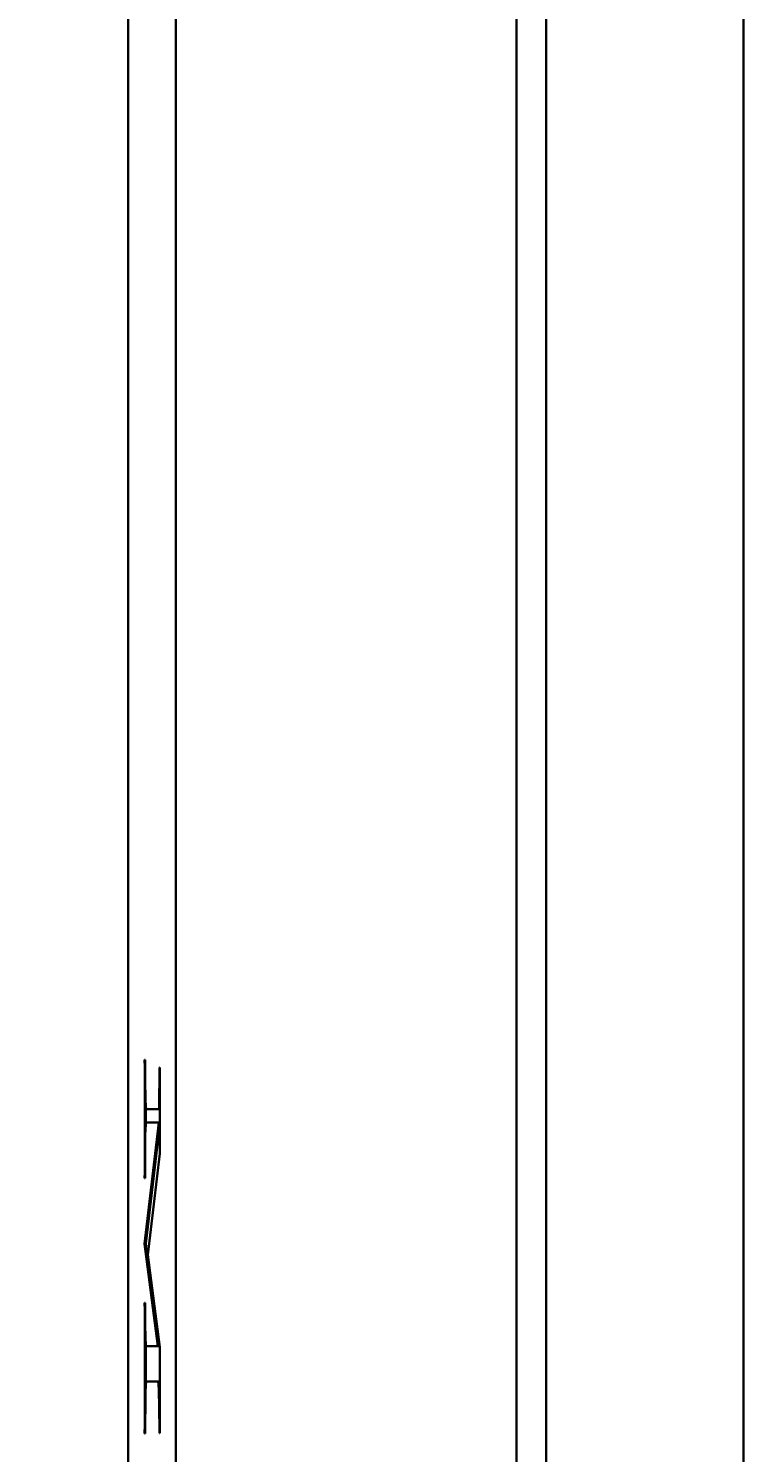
# Model space of a CAD drawing. Header units: millimetres. Extents: x -210 to 210, y -148 to 148.
# Drawn here: x -176.37 to -170.07, y 88.53 to 101.06 of the extents above; entities that cross this region are included whole.
import ezdxf

# ---------------------------------------------------------------- set-up
doc = ezdxf.new("R2010")
doc.units = ezdxf.units.MM
doc.layers.get('0').update_dxf_attribs({"lineweight": 18})
doc.layers.add('尺寸线层', color=3, linetype='Continuous', lineweight=18)
doc.styles.get("Standard").update_dxf_attribs({"font": 'txt.shx'})
doc.dimstyles.get("Standard").update_dxf_attribs({"dimtxt": 0.18, "dimasz": 0.18, "dimexe": 0.18, "dimexo": 0.0625, "dimgap": 0.09, "dimtad": 0, "dimtih": 1, "dimtoh": 1, "dimdec": 4, "dimzin": 0, "dimdsep": 46, "dimtxsty": 'Standard', "dimcen": 0.09, "dimdle": 0.36, "dimadec": 0, "dimazin": 0, "dimtfac": 1, "dimtdec": 4, "dimtofl": 0, "dimtmove": 0, "dimatfit": 3, "dimfxl": 1, "dimtolj": 1, "dimarcsym": 0})

# ---------------------------------------------------------------- blocks, each defined once
blk = doc.blocks.new('*X2')
at = {"layer": '尺寸线层', "linetype": 'Continuous', "transparency": 16777216}
for points in [[(-183.758, 127.055), (-184.175, 124.555), (-183.342, 124.555)], [(-183.758, 45.055), (-184.175, 47.555), (-183.342, 47.555)]]:
    blk.add_hatch(color=0, dxfattribs=at).paths.add_polyline_path(points, flags=0)
at = {"layer": '尺寸线层', "color": 0, "linetype": 'Continuous', "transparency": 16777216}
for p, q in [((-174.366, 127.055), (-185.008, 127.055)), ((-183.758, 87.305), (-183.758, 127.055)), ((-183.758, 84.805), (-183.758, 45.055)), ((-175.117, 45.055), (-185.008, 45.055))]:
    blk.add_line(p, q, dxfattribs=at)
at = {"layer": '尺寸线层', "color": 0, "transparency": 16777216, "insert": (-183.758, 86.055), "char_height": 2.5, "width": 6.07143, "attachment_point": 5}
blk.add_mtext('82', dxfattribs=at)

msp = doc.modelspace()

# ---------------------------------------------------------------- linework, layer by layer
at = {"color": 7, "lineweight": 30}
for p, q in [((-175.491, 46.054), (-175.491, 114.057)), ((-175.072, 46.473), (-175.072, 113.637)), ((-172.072, 51.475), (-172.072, 111.56)), ((-171.81, 52.56), (-171.81, 110.56)), ((-170.072, 53.475), (-170.072, 109.56))]:
    msp.add_line(p, q, dxfattribs=at)
at = {"color": 7, "lineweight": 30, "ltscale": 8.39233e-05}
for p, q in [((-175.347, 91.983), (-175.343, 91.983)), ((-175.217, 91.914), (-175.214, 91.914)), ((-175.343, 90.941), (-175.347, 90.941)), ((-175.347, 89.843), (-175.343, 89.843)), ((-175.343, 88.692), (-175.347, 88.692)), ((-175.214, 88.696), (-175.217, 88.696))]:
    msp.add_line(p, q, dxfattribs=at)
at = {"color": 7, "lineweight": 30, "ltscale": 0.001561}
msp.add_line((-175.346, 91.92), (-175.347, 91.983), dxfattribs=at)
at = {"color": 7, "lineweight": 30, "ltscale": 0.001505}
msp.add_line((-175.346, 91.86), (-175.346, 91.92), dxfattribs=at)
at = {"color": 7, "lineweight": 30, "ltscale": 0.005531}
msp.add_line((-175.343, 91.983), (-175.341, 91.762), dxfattribs=at)
at = {"color": 7, "lineweight": 30, "ltscale": 0.009152}
msp.add_line((-175.219, 91.548), (-175.217, 91.914), dxfattribs=at)
at = {"color": 7, "lineweight": 30, "ltscale": 0.000404369}
msp.add_line((-175.214, 91.914), (-175.214, 91.898), dxfattribs=at)
at = {"color": 7, "lineweight": 30, "ltscale": 0.000529103}
msp.add_line((-175.214, 91.898), (-175.214, 91.877), dxfattribs=at)
at = {"color": 7, "lineweight": 30, "ltscale": 0.001448}
msp.add_line((-175.346, 91.802), (-175.346, 91.86), dxfattribs=at)
at = {"color": 7, "lineweight": 30, "ltscale": 0.001392}
msp.add_line((-175.346, 91.747), (-175.346, 91.802), dxfattribs=at)
at = {"color": 7, "lineweight": 30, "ltscale": 0.000653652}
msp.add_line((-175.214, 91.877), (-175.214, 91.851), dxfattribs=at)
at = {"color": 7, "lineweight": 30, "ltscale": 0.000778202}
msp.add_line((-175.214, 91.851), (-175.214, 91.82), dxfattribs=at)
at = {"color": 7, "lineweight": 30, "ltscale": 0.000903131}
msp.add_line((-175.214, 91.82), (-175.214, 91.784), dxfattribs=at)
at = {"color": 7, "lineweight": 30, "ltscale": 0.001028}
msp.add_line((-175.214, 91.784), (-175.214, 91.743), dxfattribs=at)
at = {"color": 7, "lineweight": 30, "ltscale": 0.001336}
msp.add_line((-175.346, 91.693), (-175.346, 91.747), dxfattribs=at)
at = {"color": 7, "lineweight": 30, "ltscale": 0.001279}
msp.add_line((-175.346, 91.642), (-175.346, 91.693), dxfattribs=at)
at = {"color": 7, "lineweight": 30, "ltscale": 0.000733797}
msp.add_line((-175.341, 91.762), (-175.341, 91.732), dxfattribs=at)
at = {"color": 7, "lineweight": 30, "ltscale": 0.000672384}
msp.add_line((-175.341, 91.732), (-175.34, 91.705), dxfattribs=at)
at = {"color": 7, "lineweight": 30, "ltscale": 0.000610791}
msp.add_line((-175.34, 91.705), (-175.34, 91.681), dxfattribs=at)
at = {"color": 7, "lineweight": 30, "ltscale": 0.000549571}
msp.add_line((-175.34, 91.681), (-175.34, 91.659), dxfattribs=at)
at = {"color": 7, "lineweight": 30, "ltscale": 0.000488544}
msp.add_line((-175.34, 91.659), (-175.339, 91.639), dxfattribs=at)
at = {"color": 7, "lineweight": 30, "ltscale": 0.001152}
msp.add_line((-175.214, 91.743), (-175.214, 91.697), dxfattribs=at)
at = {"color": 7, "lineweight": 30, "ltscale": 0.001277}
msp.add_line((-175.214, 91.697), (-175.214, 91.645), dxfattribs=at)
at = {"color": 7, "lineweight": 30, "ltscale": 0.001402}
msp.add_line((-175.214, 91.645), (-175.214, 91.589), dxfattribs=at)
at = {"color": 7, "lineweight": 30, "ltscale": 0.001223}
msp.add_line((-175.346, 91.593), (-175.346, 91.642), dxfattribs=at)
at = {"color": 7, "lineweight": 30, "ltscale": 0.001167}
msp.add_line((-175.346, 91.547), (-175.346, 91.593), dxfattribs=at)
at = {"color": 7, "lineweight": 30, "ltscale": 0.00111}
for p, q in [((-175.346, 91.502), (-175.346, 91.547)), ((-175.336, 91.502), (-175.336, 91.547))]:
    msp.add_line(p, q, dxfattribs=at)
at = {"color": 7, "lineweight": 30, "ltscale": 0.000426772}
msp.add_line((-175.339, 91.639), (-175.339, 91.622), dxfattribs=at)
at = {"color": 7, "lineweight": 30, "ltscale": 0.000365735}
msp.add_line((-175.339, 91.622), (-175.339, 91.608), dxfattribs=at)
at = {"color": 7, "lineweight": 30, "ltscale": 0.000304193}
msp.add_line((-175.339, 91.608), (-175.338, 91.596), dxfattribs=at)
at = {"color": 7, "lineweight": 30, "ltscale": 0.000243169}
msp.add_line((-175.338, 91.596), (-175.338, 91.586), dxfattribs=at)
at = {"color": 7, "lineweight": 30, "ltscale": 0.00018166}
msp.add_line((-175.338, 91.586), (-175.338, 91.579), dxfattribs=at)
at = {"color": 7, "lineweight": 30, "ltscale": 0.00014383}
msp.add_line((-175.338, 91.579), (-175.337, 91.573), dxfattribs=at)
at = {"color": 7, "lineweight": 30, "ltscale": 0.000128944}
msp.add_line((-175.337, 91.573), (-175.337, 91.568), dxfattribs=at)
at = {"color": 7, "lineweight": 30, "ltscale": 0.000114031}
msp.add_line((-175.337, 91.568), (-175.336, 91.563), dxfattribs=at)
at = {"color": 7, "lineweight": 30, "ltscale": 9.92181e-05}
msp.add_line((-175.336, 91.563), (-175.335, 91.559), dxfattribs=at)
at = {"color": 7, "lineweight": 30, "ltscale": 0.000392151}
msp.add_line((-175.336, 91.547), (-175.336, 91.562), dxfattribs=at)
at = {"color": 7, "lineweight": 30, "ltscale": 8.44635e-05}
for p, q in [((-175.335, 91.559), (-175.335, 91.556)), ((-175.335, 89.14), (-175.335, 89.137))]:
    msp.add_line(p, q, dxfattribs=at)
at = {"color": 7, "lineweight": 30, "ltscale": 7.05113e-05}
msp.add_line((-175.335, 91.556), (-175.334, 91.553), dxfattribs=at)
at = {"color": 7, "lineweight": 30, "ltscale": 5.64346e-05}
msp.add_line((-175.334, 91.553), (-175.333, 91.551), dxfattribs=at)
at = {"color": 7, "lineweight": 30, "ltscale": 4.32228e-05}
msp.add_line((-175.333, 91.551), (-175.332, 91.55), dxfattribs=at)
at = {"color": 7, "lineweight": 30, "ltscale": 3.21002e-05}
msp.add_line((-175.332, 91.55), (-175.331, 91.549), dxfattribs=at)
at = {"color": 7, "lineweight": 30, "ltscale": 2.55784e-05}
msp.add_line((-175.331, 91.549), (-175.331, 91.548), dxfattribs=at)
at = {"color": 7, "lineweight": 30, "ltscale": 0.002779}
msp.add_line((-175.331, 91.548), (-175.219, 91.548), dxfattribs=at)
at = {"color": 7, "lineweight": 30, "ltscale": 0.001527}
msp.add_line((-175.214, 91.589), (-175.214, 91.528), dxfattribs=at)
at = {"color": 7, "lineweight": 30, "ltscale": 0.001305}
for p, q in [((-175.214, 91.528), (-175.214, 91.476)), ((-175.346, 89.318), (-175.346, 89.37)), ((-175.336, 89.318), (-175.336, 89.37))]:
    msp.add_line(p, q, dxfattribs=at)
at = {"color": 7, "lineweight": 30, "ltscale": 0.026934}
msp.add_line((-175.348, 90.362), (-175.222, 91.432), dxfattribs=at)
at = {"color": 7, "lineweight": 30, "ltscale": 0.001054}
for p, q in [((-175.346, 91.46), (-175.346, 91.502)), ((-175.336, 91.46), (-175.336, 91.502))]:
    msp.add_line(p, q, dxfattribs=at)
at = {"color": 7, "lineweight": 30, "ltscale": 0.001379}
msp.add_line((-175.346, 91.405), (-175.346, 91.46), dxfattribs=at)
at = {"color": 7, "lineweight": 30, "ltscale": 0.001361}
msp.add_line((-175.346, 91.35), (-175.346, 91.405), dxfattribs=at)
at = {"color": 7, "lineweight": 30, "ltscale": 0.000332911}
msp.add_line((-175.338, 91.402), (-175.339, 91.388), dxfattribs=at)
at = {"color": 7, "lineweight": 30, "ltscale": 0.00027296}
msp.add_line((-175.337, 91.412), (-175.338, 91.402), dxfattribs=at)
at = {"color": 7, "lineweight": 30, "ltscale": 0.026426}
msp.add_line((-175.338, 90.362), (-175.214, 91.412), dxfattribs=at)
at = {"color": 7, "lineweight": 30, "ltscale": 0.000213865}
msp.add_line((-175.336, 91.421), (-175.337, 91.412), dxfattribs=at)
at = {"color": 7, "lineweight": 30, "ltscale": 0.001021}
msp.add_line((-175.336, 91.419), (-175.336, 91.46), dxfattribs=at)
at = {"color": 7, "lineweight": 30, "ltscale": 0.000155619}
msp.add_line((-175.334, 91.427), (-175.336, 91.421), dxfattribs=at)
at = {"color": 7, "lineweight": 30, "ltscale": 9.99953e-05}
msp.add_line((-175.332, 91.431), (-175.334, 91.427), dxfattribs=at)
at = {"color": 7, "lineweight": 30, "ltscale": 5.55484e-05}
msp.add_line((-175.331, 91.432), (-175.332, 91.431), dxfattribs=at)
at = {"color": 7, "lineweight": 30, "ltscale": 0.002716}
msp.add_line((-175.222, 91.432), (-175.331, 91.432), dxfattribs=at)
at = {"color": 7, "lineweight": 30, "ltscale": 0.001221}
msp.add_line((-175.214, 91.476), (-175.214, 91.427), dxfattribs=at)
at = {"color": 7, "lineweight": 30, "ltscale": 0.001136}
msp.add_line((-175.214, 91.427), (-175.214, 91.382), dxfattribs=at)
at = {"color": 7, "lineweight": 30, "ltscale": 0.001342}
for p, q in [((-175.346, 91.297), (-175.346, 91.35)), ((-175.346, 89.37), (-175.346, 89.424)), ((-175.336, 89.37), (-175.336, 89.424))]:
    msp.add_line(p, q, dxfattribs=at)
at = {"color": 7, "lineweight": 30, "ltscale": 0.001325}
msp.add_line((-175.346, 91.244), (-175.346, 91.297), dxfattribs=at)
at = {"color": 7, "lineweight": 30, "ltscale": 0.009252}
msp.add_line((-175.341, 91.311), (-175.343, 90.941), dxfattribs=at)
at = {"color": 7, "lineweight": 30, "ltscale": 0.000512982}
msp.add_line((-175.34, 91.355), (-175.341, 91.334), dxfattribs=at)
at = {"color": 7, "lineweight": 30, "ltscale": 0.000573191}
msp.add_line((-175.341, 91.334), (-175.341, 91.311), dxfattribs=at)
at = {"color": 7, "lineweight": 30, "ltscale": 0.000392462}
msp.add_line((-175.339, 91.388), (-175.34, 91.373), dxfattribs=at)
at = {"color": 7, "lineweight": 30, "ltscale": 0.000452846}
msp.add_line((-175.34, 91.373), (-175.34, 91.355), dxfattribs=at)
at = {"color": 7, "lineweight": 30, "ltscale": 0.001052}
msp.add_line((-175.214, 91.382), (-175.214, 91.34), dxfattribs=at)
at = {"color": 7, "lineweight": 30, "ltscale": 0.000967408}
msp.add_line((-175.214, 91.34), (-175.214, 91.301), dxfattribs=at)
at = {"color": 7, "lineweight": 30, "ltscale": 0.000883104}
msp.add_line((-175.214, 91.301), (-175.214, 91.266), dxfattribs=at)
at = {"color": 7, "lineweight": 30, "ltscale": 0.001306}
msp.add_line((-175.346, 91.191), (-175.346, 91.244), dxfattribs=at)
at = {"color": 7, "lineweight": 30, "ltscale": 0.001288}
msp.add_line((-175.346, 91.14), (-175.346, 91.191), dxfattribs=at)
at = {"color": 7, "lineweight": 30, "ltscale": 0.022478}
msp.add_line((-175.214, 91.158), (-175.318, 90.265), dxfattribs=at)
at = {"color": 7, "lineweight": 30, "ltscale": 0.00079861}
msp.add_line((-175.214, 91.266), (-175.214, 91.234), dxfattribs=at)
at = {"color": 7, "lineweight": 30, "ltscale": 0.000713924}
msp.add_line((-175.214, 91.234), (-175.214, 91.205), dxfattribs=at)
at = {"color": 7, "lineweight": 30, "ltscale": 0.00062962}
msp.add_line((-175.214, 91.205), (-175.214, 91.18), dxfattribs=at)
at = {"color": 7, "lineweight": 30, "ltscale": 0.000544938}
msp.add_line((-175.214, 91.18), (-175.214, 91.158), dxfattribs=at)
at = {"color": 7, "lineweight": 30, "ltscale": 0.00127}
msp.add_line((-175.346, 91.089), (-175.346, 91.14), dxfattribs=at)
at = {"color": 7, "lineweight": 30, "ltscale": 0.001252}
msp.add_line((-175.346, 91.039), (-175.346, 91.089), dxfattribs=at)
at = {"color": 7, "lineweight": 30, "ltscale": 0.001234}
msp.add_line((-175.346, 90.99), (-175.346, 91.039), dxfattribs=at)
at = {"color": 7, "lineweight": 30, "ltscale": 0.001216}
msp.add_line((-175.347, 90.941), (-175.346, 90.99), dxfattribs=at)
at = {"color": 7, "lineweight": 30, "ltscale": 0.022715}
for p, q in [((-175.231, 89.461), (-175.348, 90.362)), ((-175.221, 89.461), (-175.338, 90.362))]:
    msp.add_line(p, q, dxfattribs=at)
at = {"color": 7, "lineweight": 30, "ltscale": 0.000249481}
for p, q in [((-175.348, 90.362), (-175.338, 90.362)), ((-175.232, 89.151), (-175.222, 89.151)), ((-175.231, 89.151), (-175.221, 89.151)), ((-175.227, 89.14), (-175.217, 89.14)), ((-175.226, 89.135), (-175.216, 89.135)), ((-175.225, 89.129), (-175.215, 89.129)), ((-175.225, 89.123), (-175.215, 89.123)), ((-175.224, 89.115), (-175.214, 89.115)), ((-175.224, 89.107), (-175.214, 89.107))]:
    msp.add_line(p, q, dxfattribs=at)
at = {"color": 7, "lineweight": 30, "ltscale": 0.020481}
msp.add_line((-175.318, 90.265), (-175.214, 89.453), dxfattribs=at)
at = {"color": 7, "lineweight": 30, "ltscale": 0.00161}
msp.add_line((-175.346, 89.778), (-175.347, 89.843), dxfattribs=at)
at = {"color": 7, "lineweight": 30, "ltscale": 0.001572}
msp.add_line((-175.346, 89.716), (-175.346, 89.778), dxfattribs=at)
at = {"color": 7, "lineweight": 30, "ltscale": 0.006034}
msp.add_line((-175.343, 89.843), (-175.341, 89.601), dxfattribs=at)
at = {"color": 7, "lineweight": 30, "ltscale": 0.001534}
msp.add_line((-175.346, 89.654), (-175.346, 89.716), dxfattribs=at)
at = {"color": 7, "lineweight": 30, "ltscale": 0.001495}
msp.add_line((-175.346, 89.594), (-175.346, 89.654), dxfattribs=at)
at = {"color": 7, "lineweight": 30, "ltscale": 0.001457}
msp.add_line((-175.346, 89.536), (-175.346, 89.594), dxfattribs=at)
at = {"color": 7, "lineweight": 30, "ltscale": 0.001419}
msp.add_line((-175.346, 89.479), (-175.346, 89.536), dxfattribs=at)
at = {"color": 7, "lineweight": 30, "ltscale": 0.000445598}
msp.add_line((-175.341, 89.601), (-175.34, 89.584), dxfattribs=at)
at = {"color": 7, "lineweight": 30, "ltscale": 0.00041145}
msp.add_line((-175.34, 89.584), (-175.34, 89.567), dxfattribs=at)
at = {"color": 7, "lineweight": 30, "ltscale": 0.000376955}
msp.add_line((-175.34, 89.567), (-175.34, 89.552), dxfattribs=at)
at = {"color": 7, "lineweight": 30, "ltscale": 0.000343201}
msp.add_line((-175.34, 89.552), (-175.34, 89.538), dxfattribs=at)
at = {"color": 7, "lineweight": 30, "ltscale": 0.000308703}
msp.add_line((-175.34, 89.538), (-175.339, 89.526), dxfattribs=at)
at = {"color": 7, "lineweight": 30, "ltscale": 0.000274596}
msp.add_line((-175.339, 89.526), (-175.339, 89.515), dxfattribs=at)
at = {"color": 7, "lineweight": 30, "ltscale": 0.000240472}
msp.add_line((-175.339, 89.515), (-175.339, 89.505), dxfattribs=at)
at = {"color": 7, "lineweight": 30, "ltscale": 0.001381}
for p, q in [((-175.346, 89.424), (-175.346, 89.479)), ((-175.336, 89.424), (-175.336, 89.479))]:
    msp.add_line(p, q, dxfattribs=at)
at = {"color": 7, "lineweight": 30, "ltscale": 0.000206613}
msp.add_line((-175.339, 89.505), (-175.338, 89.497), dxfattribs=at)
at = {"color": 7, "lineweight": 30, "ltscale": 0.000172096}
msp.add_line((-175.338, 89.497), (-175.338, 89.49), dxfattribs=at)
at = {"color": 7, "lineweight": 30, "ltscale": 0.000138124}
msp.add_line((-175.338, 89.49), (-175.337, 89.485), dxfattribs=at)
at = {"color": 7, "lineweight": 30, "ltscale": 0.000115391}
msp.add_line((-175.337, 89.485), (-175.337, 89.48), dxfattribs=at)
at = {"color": 7, "lineweight": 30, "ltscale": 0.000103341}
msp.add_line((-175.337, 89.48), (-175.336, 89.476), dxfattribs=at)
at = {"color": 7, "lineweight": 30, "ltscale": 9.1875e-05}
msp.add_line((-175.336, 89.476), (-175.336, 89.473), dxfattribs=at)
at = {"color": 7, "lineweight": 30, "ltscale": 8.05181e-05}
msp.add_line((-175.336, 89.473), (-175.335, 89.469), dxfattribs=at)
at = {"color": 7, "lineweight": 30, "ltscale": 6.90937e-05}
msp.add_line((-175.335, 89.469), (-175.334, 89.467), dxfattribs=at)
at = {"color": 7, "lineweight": 30, "ltscale": 5.84063e-05}
msp.add_line((-175.334, 89.467), (-175.333, 89.465), dxfattribs=at)
at = {"color": 7, "lineweight": 30, "ltscale": 4.79656e-05}
msp.add_line((-175.333, 89.465), (-175.333, 89.463), dxfattribs=at)
at = {"color": 7, "lineweight": 30, "ltscale": 3.97626e-05}
msp.add_line((-175.333, 89.463), (-175.332, 89.462), dxfattribs=at)
at = {"color": 7, "lineweight": 30, "ltscale": 3.29044e-05}
msp.add_line((-175.332, 89.462), (-175.33, 89.461), dxfattribs=at)
at = {"color": 7, "lineweight": 30, "ltscale": 3.03742e-05}
msp.add_line((-175.33, 89.461), (-175.329, 89.461), dxfattribs=at)
at = {"color": 7, "lineweight": 30, "ltscale": 0.002457}
msp.add_line((-175.329, 89.461), (-175.231, 89.461), dxfattribs=at)
at = {"color": 7, "lineweight": 30, "ltscale": 0.000250244}
for p, q in [((-175.231, 89.461), (-175.221, 89.461)), ((-175.23, 89.149), (-175.22, 89.149)), ((-175.229, 89.147), (-175.219, 89.147)), ((-175.228, 89.144), (-175.218, 89.144))]:
    msp.add_line(p, q, dxfattribs=at)
at = {"color": 7, "lineweight": 30, "ltscale": 0.000985341}
msp.add_line((-175.214, 89.453), (-175.214, 89.413), dxfattribs=at)
at = {"color": 7, "lineweight": 30, "ltscale": 0.00098572}
for p, q in [((-175.214, 89.413), (-175.214, 89.374)), ((-175.214, 89.334), (-175.214, 89.295))]:
    msp.add_line(p, q, dxfattribs=at)
at = {"color": 7, "lineweight": 30, "ltscale": 0.001266}
for p, q in [((-175.346, 89.268), (-175.346, 89.318)), ((-175.336, 89.268), (-175.336, 89.318))]:
    msp.add_line(p, q, dxfattribs=at)
at = {"color": 7, "lineweight": 30, "ltscale": 0.000994682}
for p, q in [((-175.346, 89.228), (-175.346, 89.268)), ((-175.336, 89.228), (-175.336, 89.268))]:
    msp.add_line(p, q, dxfattribs=at)
at = {"color": 7, "lineweight": 30, "ltscale": 0.000985339}
msp.add_line((-175.214, 89.374), (-175.214, 89.334), dxfattribs=at)
at = {"color": 7, "lineweight": 30, "ltscale": 0.000985338}
msp.add_line((-175.214, 89.295), (-175.214, 89.256), dxfattribs=at)
at = {"color": 7, "lineweight": 30, "ltscale": 0.001093}
for p, q in [((-175.346, 89.184), (-175.346, 89.228)), ((-175.336, 89.184), (-175.336, 89.228))]:
    msp.add_line(p, q, dxfattribs=at)
at = {"color": 7, "lineweight": 30, "ltscale": 0.001192}
for p, q in [((-175.346, 89.136), (-175.346, 89.184)), ((-175.336, 89.136), (-175.336, 89.184))]:
    msp.add_line(p, q, dxfattribs=at)
at = {"color": 7, "lineweight": 30, "ltscale": 0.00129}
msp.add_line((-175.346, 89.085), (-175.346, 89.136), dxfattribs=at)
at = {"color": 7, "lineweight": 30, "ltscale": 9.52185e-05}
msp.add_line((-175.335, 89.137), (-175.336, 89.133), dxfattribs=at)
at = {"color": 7, "lineweight": 30, "ltscale": 7.43866e-05}
msp.add_line((-175.334, 89.143), (-175.335, 89.14), dxfattribs=at)
at = {"color": 7, "lineweight": 30, "ltscale": 6.44856e-05}
msp.add_line((-175.333, 89.145), (-175.334, 89.143), dxfattribs=at)
at = {"color": 7, "lineweight": 30, "ltscale": 5.46182e-05}
msp.add_line((-175.332, 89.147), (-175.333, 89.145), dxfattribs=at)
at = {"color": 7, "lineweight": 30, "ltscale": 4.6185e-05}
msp.add_line((-175.331, 89.149), (-175.332, 89.147), dxfattribs=at)
at = {"color": 7, "lineweight": 30, "ltscale": 3.84438e-05}
msp.add_line((-175.33, 89.15), (-175.331, 89.149), dxfattribs=at)
at = {"color": 7, "lineweight": 30, "ltscale": 3.41623e-05}
msp.add_line((-175.329, 89.151), (-175.33, 89.15), dxfattribs=at)
at = {"color": 7, "lineweight": 30, "ltscale": 3.17658e-05}
msp.add_line((-175.328, 89.151), (-175.329, 89.151), dxfattribs=at)
at = {"color": 7, "lineweight": 30, "ltscale": 0.00239}
msp.add_line((-175.232, 89.151), (-175.328, 89.151), dxfattribs=at)
at = {"color": 7, "lineweight": 30, "ltscale": 3.17446e-05}
for p, q in [((-175.231, 89.151), (-175.232, 89.151)), ((-175.221, 89.151), (-175.222, 89.151))]:
    msp.add_line(p, q, dxfattribs=at)
at = {"color": 7, "lineweight": 30, "ltscale": 4.32262e-05}
msp.add_line((-175.23, 89.149), (-175.231, 89.151), dxfattribs=at)
at = {"color": 7, "lineweight": 30, "ltscale": 6.10935e-05}
for p, q in [((-175.229, 89.147), (-175.23, 89.149)), ((-175.219, 89.147), (-175.22, 89.149))]:
    msp.add_line(p, q, dxfattribs=at)
at = {"color": 7, "lineweight": 30, "ltscale": 8.10138e-05}
for p, q in [((-175.228, 89.144), (-175.229, 89.147)), ((-175.218, 89.144), (-175.219, 89.147))]:
    msp.add_line(p, q, dxfattribs=at)
at = {"color": 7, "lineweight": 30, "ltscale": 0.000102346}
msp.add_line((-175.227, 89.14), (-175.228, 89.144), dxfattribs=at)
at = {"color": 7, "lineweight": 30, "ltscale": 0.000123232}
for p, q in [((-175.226, 89.135), (-175.227, 89.14)), ((-175.216, 89.135), (-175.217, 89.14))]:
    msp.add_line(p, q, dxfattribs=at)
at = {"color": 7, "lineweight": 30, "ltscale": 0.000145073}
for p, q in [((-175.225, 89.129), (-175.226, 89.135)), ((-175.215, 89.129), (-175.216, 89.135))]:
    msp.add_line(p, q, dxfattribs=at)
at = {"color": 7, "lineweight": 30, "ltscale": 4.37149e-05}
msp.add_line((-175.22, 89.149), (-175.221, 89.151), dxfattribs=at)
at = {"color": 7, "lineweight": 30, "ltscale": 0.000102179}
msp.add_line((-175.217, 89.14), (-175.218, 89.144), dxfattribs=at)
at = {"color": 7, "lineweight": 30, "ltscale": 0.000985719}
msp.add_line((-175.214, 89.256), (-175.214, 89.216), dxfattribs=at)
at = {"color": 7, "lineweight": 30, "ltscale": 0.000985528}
msp.add_line((-175.214, 89.216), (-175.214, 89.177), dxfattribs=at)
at = {"color": 7, "lineweight": 30, "ltscale": 0.000985718}
for p, q in [((-175.214, 89.177), (-175.214, 89.137)), ((-175.214, 89.098), (-175.214, 89.058))]:
    msp.add_line(p, q, dxfattribs=at)
at = {"color": 7, "lineweight": 30, "ltscale": 0.000985336}
msp.add_line((-175.214, 89.137), (-175.214, 89.098), dxfattribs=at)
at = {"color": 7, "lineweight": 30, "ltscale": 0.001389}
msp.add_line((-175.346, 89.029), (-175.346, 89.085), dxfattribs=at)
at = {"color": 7, "lineweight": 30, "ltscale": 0.001487}
msp.add_line((-175.346, 88.97), (-175.346, 89.029), dxfattribs=at)
at = {"color": 7, "lineweight": 30, "ltscale": 0.008549}
msp.add_line((-175.34, 89.034), (-175.343, 88.692), dxfattribs=at)
at = {"color": 7, "lineweight": 30, "ltscale": 0.000349456}
msp.add_line((-175.339, 89.048), (-175.34, 89.034), dxfattribs=at)
at = {"color": 7, "lineweight": 30, "ltscale": 0.000248835}
msp.add_line((-175.338, 89.094), (-175.339, 89.084), dxfattribs=at)
at = {"color": 7, "lineweight": 30, "ltscale": 0.000274172}
msp.add_line((-175.339, 89.084), (-175.339, 89.073), dxfattribs=at)
at = {"color": 7, "lineweight": 30, "ltscale": 0.00029912}
msp.add_line((-175.339, 89.073), (-175.339, 89.061), dxfattribs=at)
at = {"color": 7, "lineweight": 30, "ltscale": 0.000324484}
msp.add_line((-175.339, 89.061), (-175.339, 89.048), dxfattribs=at)
at = {"color": 7, "lineweight": 30, "ltscale": 0.000173852}
msp.add_line((-175.337, 89.118), (-175.338, 89.111), dxfattribs=at)
at = {"color": 7, "lineweight": 30, "ltscale": 0.000198732}
msp.add_line((-175.338, 89.111), (-175.338, 89.103), dxfattribs=at)
at = {"color": 7, "lineweight": 30, "ltscale": 0.000224053}
msp.add_line((-175.338, 89.103), (-175.338, 89.094), dxfattribs=at)
at = {"color": 7, "lineweight": 30, "ltscale": 0.000105612}
msp.add_line((-175.336, 89.133), (-175.337, 89.129), dxfattribs=at)
at = {"color": 7, "lineweight": 30, "ltscale": 0.000123677}
msp.add_line((-175.337, 89.129), (-175.337, 89.124), dxfattribs=at)
at = {"color": 7, "lineweight": 30, "ltscale": 0.000148533}
msp.add_line((-175.337, 89.124), (-175.337, 89.118), dxfattribs=at)
at = {"color": 7, "lineweight": 30, "ltscale": 0.000166786}
for p, q in [((-175.225, 89.123), (-175.225, 89.129)), ((-175.215, 89.123), (-175.215, 89.129))]:
    msp.add_line(p, q, dxfattribs=at)
at = {"color": 7, "lineweight": 30, "ltscale": 0.000188683}
for p, q in [((-175.224, 89.115), (-175.225, 89.123)), ((-175.214, 89.115), (-175.215, 89.123))]:
    msp.add_line(p, q, dxfattribs=at)
at = {"color": 7, "lineweight": 30, "ltscale": 0.000210638}
for p, q in [((-175.224, 89.107), (-175.224, 89.115)), ((-175.214, 89.107), (-175.214, 89.115))]:
    msp.add_line(p, q, dxfattribs=at)
at = {"color": 7, "lineweight": 30, "ltscale": 0.000239493}
msp.add_line((-175.223, 89.097), (-175.224, 89.107), dxfattribs=at)
at = {"color": 7, "lineweight": 30, "ltscale": 0.000275849}
msp.add_line((-175.223, 89.086), (-175.223, 89.097), dxfattribs=at)
at = {"color": 7, "lineweight": 30, "ltscale": 0.000312061}
msp.add_line((-175.222, 89.074), (-175.223, 89.086), dxfattribs=at)
at = {"color": 7, "lineweight": 30, "ltscale": 0.000348232}
msp.add_line((-175.222, 89.06), (-175.222, 89.074), dxfattribs=at)
at = {"color": 7, "lineweight": 30, "ltscale": 0.000384268}
msp.add_line((-175.221, 89.044), (-175.222, 89.06), dxfattribs=at)
at = {"color": 7, "lineweight": 30, "ltscale": 0.000420479}
msp.add_line((-175.221, 89.028), (-175.221, 89.044), dxfattribs=at)
at = {"color": 7, "lineweight": 30, "ltscale": 0.00045652}
msp.add_line((-175.221, 89.009), (-175.221, 89.028), dxfattribs=at)
at = {"color": 7, "lineweight": 30, "ltscale": 0.000959206}
msp.add_line((-175.214, 89.058), (-175.214, 89.02), dxfattribs=at)
at = {"color": 7, "lineweight": 30, "ltscale": 0.00094738}
msp.add_line((-175.214, 89.02), (-175.214, 88.982), dxfattribs=at)
at = {"color": 7, "lineweight": 30, "ltscale": 0.001586}
msp.add_line((-175.346, 88.906), (-175.346, 88.97), dxfattribs=at)
at = {"color": 7, "lineweight": 30, "ltscale": 0.001685}
msp.add_line((-175.346, 88.839), (-175.346, 88.906), dxfattribs=at)
at = {"color": 7, "lineweight": 30, "ltscale": 0.000493109}
msp.add_line((-175.22, 88.99), (-175.221, 89.009), dxfattribs=at)
at = {"color": 7, "lineweight": 30, "ltscale": 0.000528762}
msp.add_line((-175.22, 88.968), (-175.22, 88.99), dxfattribs=at)
at = {"color": 7, "lineweight": 30, "ltscale": 0.00056538}
msp.add_line((-175.22, 88.946), (-175.22, 88.968), dxfattribs=at)
at = {"color": 7, "lineweight": 30, "ltscale": 0.006236}
msp.add_line((-175.217, 88.696), (-175.22, 88.946), dxfattribs=at)
at = {"color": 7, "lineweight": 30, "ltscale": 0.000935364}
msp.add_line((-175.214, 88.982), (-175.214, 88.945), dxfattribs=at)
at = {"color": 7, "lineweight": 30, "ltscale": 0.000923158}
msp.add_line((-175.214, 88.945), (-175.214, 88.908), dxfattribs=at)
at = {"color": 7, "lineweight": 30, "ltscale": 0.000910951}
msp.add_line((-175.214, 88.908), (-175.214, 88.871), dxfattribs=at)
at = {"color": 7, "lineweight": 30, "ltscale": 0.001882}
msp.add_line((-175.347, 88.692), (-175.346, 88.768), dxfattribs=at)
at = {"color": 7, "lineweight": 30, "ltscale": 0.001783}
msp.add_line((-175.346, 88.768), (-175.346, 88.839), dxfattribs=at)
at = {"color": 7, "lineweight": 30, "ltscale": 0.000899125}
msp.add_line((-175.214, 88.871), (-175.214, 88.835), dxfattribs=at)
at = {"color": 7, "lineweight": 30, "ltscale": 0.00088692}
msp.add_line((-175.214, 88.835), (-175.214, 88.8), dxfattribs=at)
at = {"color": 7, "lineweight": 30, "ltscale": 0.000874904}
msp.add_line((-175.214, 88.8), (-175.214, 88.765), dxfattribs=at)
at = {"color": 7, "lineweight": 30, "ltscale": 0.000863078}
msp.add_line((-175.214, 88.765), (-175.214, 88.73), dxfattribs=at)
at = {"color": 7, "lineweight": 30, "ltscale": 0.000850874}
msp.add_line((-175.214, 88.73), (-175.214, 88.696), dxfattribs=at)

# ---------------------------------------------------------------- dimensions: what is measured, and where the dimension line sits
at = {"layer": '尺寸线层'}
dim = msp.add_linear_dim(base=(-183.758, 127.055), p1=(-174.492, 45.055), p2=(-173.741, 127.055), angle=90, dimstyle='Standard', override={"dimtxt": 2.5, "dimasz": 2.5, "dimexe": 1.25, "dimexo": 0.625, "dimgap": 0.625, "dimtad": 1, "dimdec": 2, "dimzin": 8, "dimdsep": 44, "dimsah": 1, "dimdle": 5, "dimtdec": 2, "dimtofl": 1, "dimatfit": 0, "dimtfill": 1, "dimtzin": 8}, dxfattribs=at)
dim.commit()
dim.dimension.update_dxf_attribs({"geometry": '*X2', "text_midpoint": (-183.758, 86.055)})

doc.saveas('drawing.dxf')
